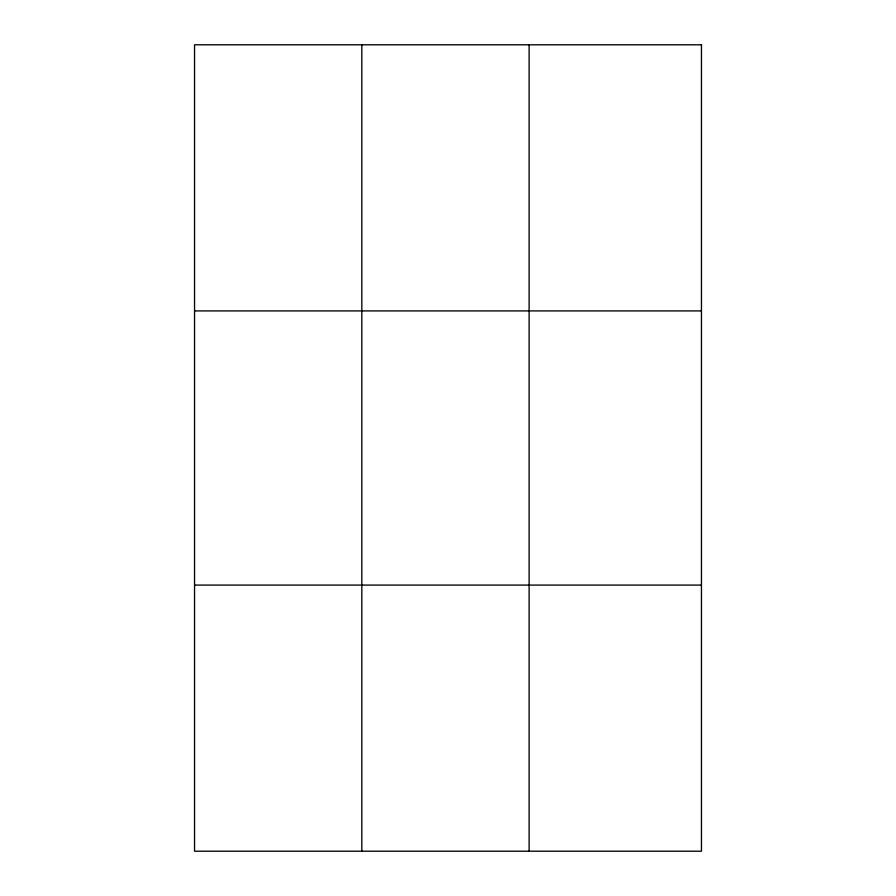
<?xml version="1.0" encoding="UTF-8"?>
<svg xmlns="http://www.w3.org/2000/svg" width="896" height="896" viewBox="0 0 896 896"><rect width="100%" height="100%" fill="white"/><g stroke="black" fill="none" stroke-linecap="round" stroke-linejoin="round"><path stroke-width="1.34" d="M361.827 44.8L361.827 851.2M529.11 44.8L529.11 851.2M194.544 310.912L701.456 310.912M194.544 585.088L701.456 585.088M701.456 44.8L701.456 851.2L194.544 851.2L194.544 44.8L701.456 44.8"/></g></svg>
